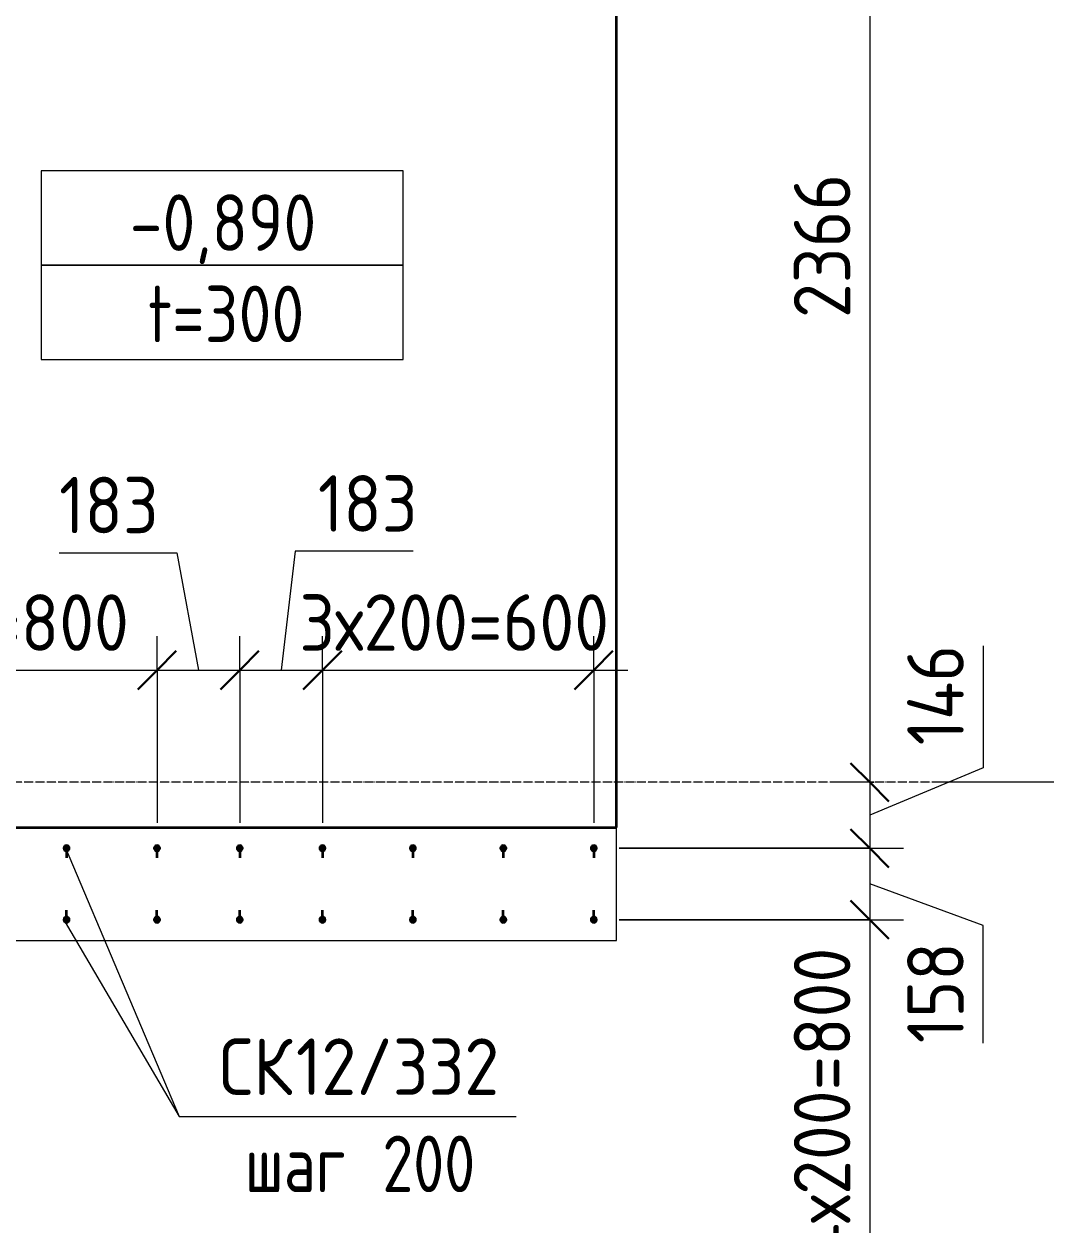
# Model space of a CAD drawing. Header units: millimetres. Extents: x 677 to 38046, y -1785 to 52249.
# Drawn here: x 4200 to 6478, y 47416 to 50072 of the extents above; entities that cross this region are included whole.
import ezdxf

# ---------------------------------------------------------------- set-up
doc = ezdxf.new("R2010")
doc.units = ezdxf.units.MM
doc.linetypes.add('01 Штриховая _4 мм_', pattern=[6, 3.5, -2.5])
doc.linetypes.add('02 Штрихпунктирная _20 мм_', pattern=[25, 20, -2.5, 0, -2.5])
for name, color, linetype, lineweight in [('AA_Dim', 7, 'Continuous', 9), ('AA_Dim-50', 7, 'Continuous', 9), ('AA_Linii', 7, 'Continuous', 9), ('AA_Vinoska', 7, 'Continuous', 9), ('AF_Perekritie', 7, 'Continuous', 60), ('AF_Perekritie_Опалубка', 253, 'Continuous', 20), ('AF_Stena_Опалубка', 253, 'Continuous', 20), ('KR_Armatura', 7, 'Continuous', 20), ('KR_Armatura_Tonkie', 7, 'Continuous', 20), ('KR_Fundament', 7, 'Continuous', 20), ('Оси', 7, 'Continuous', 9)]:
    doc.layers.add(name, color=color, linetype=linetype, lineweight=lineweight)
doc.styles.add('ISOCPEUR_1', font='isocpeur.TTF', dxfattribs={"width": 0.9, "height": 125})
doc.styles.add('ISOCPEUR_2', font='isocpeur.TTF', dxfattribs={"width": 0.8, "height": 125})
doc.styles.add('ISOCPEUR_3', font='isocpeur.TTF', dxfattribs={"width": 0.85, "height": 125})
doc.dimstyles.new('00_Точн_3_знака__прозр_', dxfattribs={"dimscale": 304.8, "dimtxt": 125.344371, "dimasz": 0.278871, "dimexe": 0.246063, "dimexo": 0.164042, "dimgap": 0.016404, "dimtad": 1, "dimdec": 3, "dimrnd": 0.001, "dimdsep": 46, "dimtxsty": 'ISOCPEUR_1', "dimblk1": 'OBLIQUE', "dimblk2": 'OBLIQUE', "dimsah": 1, "dimcen": 0.09, "dimdle": 0.246063, "dimazin": 0, "dimtfac": 1, "dimtdec": 4, "dimtix": 1, "dimtmove": 0, "dimatfit": 3, "dimfxl": 1, "dimtvp": 1, "dimtolj": 1, "dimtzin": 0, "dimlwd": 18, "dimlwe": 18, "dimarcsym": 2})
doc.dimstyles.new('00_Точн_3_знака__прозр__1', dxfattribs={"dimscale": 304.8, "dimtxt": 125.344371, "dimasz": 0.278871, "dimexe": 0.246063, "dimexo": 0.164042, "dimgap": 0.016404, "dimtad": 1, "dimdec": 3, "dimrnd": 0.001, "dimdsep": 46, "dimtxsty": 'ISOCPEUR_1', "dimblk1": 'OBLIQUE', "dimblk2": 'OBLIQUE', "dimsah": 1, "dimcen": 0.09, "dimdle": 0.246063, "dimazin": 0, "dimtfac": 1, "dimtdec": 4, "dimtix": 1, "dimtmove": 1, "dimatfit": 3, "dimfxl": 1, "dimtvp": 1, "dimtolj": 1, "dimtzin": 0, "dimlwd": 18, "dimlwe": 18, "dimarcsym": 2})

# ---------------------------------------------------------------- blocks, each defined once
blk = doc.blocks.new('Грунт - Грунт-3689481-Схема расположения выпусков фундаментной плиты на отм_-0_890 входной группы в осях 1_1-3_1_Д_1-Ж_1')
at = {"layer": 'AF_Perekritie', "lineweight": 35}
for p, q in [((5510.1, 48295), (5510.1, 50715)), ((3490.1, 48295), (5510.1, 48295))]:
    blk.add_line(p, q, dxfattribs=at)
blk = doc.blocks.new('351_Ряд стержней П переменный шаг _НесАрм_РабПлоск_ - Тип 1-3816937-Схема расположения выпусков фундаментной плиты на отм_-0_890 входной группы в осях 1_1-3_1_Д_1-Ж_1')
at = {"layer": 'KR_Armatura_Tonkie', "lineweight": 35}
for points in [[(-12, 783), (-11.2, 780), (-9, 777.8), (-6, 777), (-3, 777.8), (-1.8, 778.8), (-0.2, 781.4), (0, 783), (-0.8, 786), (-1.8, 787.2), (-4.4, 788.8), (-7.6, 788.8), (-10.2, 787.2), (-11.8, 784.6)], [(146.2, 781.4), (146.8, 780), (149.1, 777.8), (152, 777), (153.6, 777.2), (156.2, 778.8), (157.8, 781.4), (157.8, 784.6), (156.2, 787.2), (153.6, 788.8), (150.4, 788.8), (149, 788.2), (146.8, 786), (146.2, 784.6)], [(-12, 583), (-11.2, 580), (-9, 577.8), (-6, 577), (-3, 577.8), (-1.8, 578.8), (-0.2, 581.4), (0, 583), (-0.8, 586), (-1.8, 587.2), (-4.4, 588.8), (-7.6, 588.8), (-10.2, 587.2), (-11.8, 584.6)], [(146.2, 584.6), (146.2, 581.4), (146.8, 580), (149.1, 577.8), (152, 577), (153.6, 577.2), (156.2, 578.8), (157.8, 581.4), (157.8, 584.6), (156.2, 587.2), (153.6, 588.8), (150.4, 588.8), (149, 588.2), (146.8, 586)], [(-12, 383), (-11.2, 380), (-9, 377.8), (-6, 377), (-3, 377.8), (-1.8, 378.8), (-0.2, 381.4), (0, 383), (-0.8, 386), (-1.8, 387.2), (-4.4, 388.8), (-7.6, 388.8), (-10.2, 387.2), (-11.8, 384.6)], [(146.2, 384.6), (146.2, 381.4), (146.8, 380), (149.1, 377.8), (152, 377), (153.6, 377.2), (156.2, 378.8), (157.8, 381.4), (157.8, 384.6), (156.2, 387.2), (153.6, 388.8), (150.4, 388.8), (149, 388.2), (146.8, 386)], [(-12, 183), (-11.2, 180), (-9, 177.8), (-6, 177), (-3, 177.8), (-1.8, 178.8), (-0.2, 181.4), (0, 183), (-0.8, 186), (-1.8, 187.2), (-4.4, 188.8), (-7.6, 188.8), (-10.2, 187.2), (-11.8, 184.6)], [(146.2, 181.4), (146.8, 180), (149.1, 177.8), (152, 177), (153.6, 177.2), (156.2, 178.8), (157.8, 181.4), (157.8, 184.6), (156.2, 187.2), (153.6, 188.8), (150.4, 188.8), (149, 188.2), (146.8, 186), (146.2, 184.6)], [(-12, 0), (-11.2, -3), (-9, -5.2), (-6, -6), (-3, -5.2), (-1.8, -4.2), (-0.2, -1.6), (0, 0), (-0.8, 3), (-2.7, 4.8), (-4.4, 5.8), (-7.6, 5.8), (-10.2, 4.2), (-11.8, 1.6)], [(146.2, -1.6), (146.8, -3), (149.1, -5.2), (152, -6), (153.6, -5.8), (156.2, -4.2), (157.8, -1.6), (157.8, 1.6), (156.2, 4.2), (153.6, 5.8), (150.4, 5.8), (148.6, 4.8), (146.8, 3), (146.2, 1.6)], [(-12, -183), (-11.2, -186), (-9, -188.2), (-6, -189), (-3, -188.2), (-1.8, -187.2), (-0.2, -184.6), (0, -183), (-0.8, -180), (-1.8, -178.8), (-4.4, -177.2), (-7.6, -177.2), (-10.2, -178.8), (-11.8, -181.4)], [(146.2, -184.6), (146.8, -186), (149.1, -188.2), (152, -189), (153.6, -188.8), (156.2, -187.2), (157.8, -184.6), (157.8, -181.4), (156.2, -178.8), (153.6, -177.2), (150.4, -177.2), (149, -177.8), (146.8, -180), (146.2, -181.4)], [(-12, -383), (-11.2, -386), (-9, -388.2), (-6, -389), (-3, -388.2), (-1.8, -387.2), (-0.2, -384.6), (0, -383), (-0.8, -380), (-1.8, -378.8), (-4.4, -377.2), (-7.6, -377.2), (-10.2, -378.8), (-11.8, -381.4)], [(146.2, -384.6), (146.8, -386), (149.1, -388.2), (152, -389), (153.6, -388.8), (156.2, -387.2), (157.8, -384.6), (157.8, -381.4), (156.2, -378.8), (153.6, -377.2), (150.4, -377.2), (149, -377.8), (146.8, -380), (146.2, -381.4)], [(-12, -583), (-11.2, -586), (-9, -588.2), (-6, -589), (-3, -588.2), (-1.8, -587.2), (-0.2, -584.6), (0, -583), (-0.8, -580), (-1.8, -578.8), (-4.4, -577.2), (-7.6, -577.2), (-10.2, -578.8), (-11.8, -581.4)], [(146.2, -584.6), (146.8, -586), (149.1, -588.2), (152, -589), (153.6, -588.8), (156.2, -587.2), (157.8, -584.6), (157.8, -581.4), (156.2, -578.8), (153.6, -577.2), (150.4, -577.2), (149, -577.8), (146.8, -580), (146.2, -581.4)], [(-12, -783), (-11.2, -786), (-9, -788.2), (-6, -789), (-3, -788.2), (-1.8, -787.2), (-0.2, -784.6), (-0.1, -782.8), (-0.8, -780), (-1.8, -778.8), (-4.4, -777.2), (-7.6, -777.2), (-10.2, -778.8), (-12, -782.8)], [(146.2, -782.8), (146.2, -784.6), (146.8, -786), (149.1, -788.2), (152, -789), (153.6, -788.8), (156.2, -787.2), (157.8, -784.6), (157.8, -781.4), (156.2, -778.8), (153.6, -777.2), (150.4, -777.2), (149, -777.8), (146.8, -780), (146.2, -781.4)]]:
    blk.add_hatch(color=256, dxfattribs=at).paths.add_polyline_path(points)
at = {"layer": 'KR_Armatura'}
for centre in [(-6, 783), (152, 783), (-6, 583), (152, 583), (-6, 383), (152, 383), (-6, 183), (152, 183), (-6, 0), (152, 0), (-6, -183), (152, -183), (-6, -383), (152, -383), (-6, -583), (152, -583), (-6, -783), (152, -783)]:
    blk.add_circle(centre, 6, dxfattribs=at)
at = {"layer": 'KR_Armatura_Tonkie', "lineweight": 35}
for p, q in [((0, 783), (15, 783)), ((146, 783), (131, 783)), ((0, 583), (15, 583)), ((146, 583), (131, 583)), ((0, 383), (15, 383)), ((146, 383), (131, 383)), ((0, 183), (15, 183)), ((146, 183), (131, 183)), ((0, 0), (15, 0)), ((146, 0), (131, 0)), ((0, -183), (15, -183)), ((146, -183), (131, -183)), ((0, -383), (15, -383)), ((146, -383), (131, -383)), ((0, -583), (15, -583)), ((146, -583), (131, -583)), ((0, -783), (15, -783)), ((146, -783), (131, -783))]:
    blk.add_line(p, q, dxfattribs=at)
for centre, start, end in [((-6, 783), 360, 180), ((-6, 783), 180, 0), ((152, 783), 360, 180), ((152, 783), 180, 360), ((-6, 583), 360, 180), ((152, 583), 0, 180), ((-6, 583), 180, 0), ((152, 583), 180, 360), ((-6, 383), 360, 180), ((-6, 383), 180, 0), ((152, 383), 360, 180), ((152, 383), 180, 360), ((-6, 183), 360, 180), ((152, 183), 360, 180), ((-6, 183), 180, 360), ((152, 183), 180, 360), ((-6, 0), 360, 180), ((-6, 0), 180, 360), ((152, 0), 360, 180), ((152, 0), 180, 360), ((-6, -183), 360, 180), ((-6, -183), 180, 360), ((152, -183), 360, 180), ((152, -183), 180, 360), ((-6, -383), 360, 180), ((-6, -383), 180, 0), ((152, -383), 360, 180), ((152, -383), 180, 360), ((-6, -583), 360, 180), ((-6, -583), 180, 0), ((152, -583), 0, 180), ((152, -583), 180, 360), ((-6, -783), 360, 180), ((-6, -783), 180, 0), ((152, -783), 0, 180), ((152, -783), 180, 360)]:
    blk.add_arc(centre, 6, start, end, dxfattribs=at)
blk = doc.blocks.new('DIMBLOCK21-Схема расположения выпусков фундаментной плиты на отм_-0_890 входной группы в осях 1_1-3_1_Д_1-Ж_1')
at = {"layer": 'AA_Dim-50', "lineweight": 30}
for p, q in [((6070.4, 50761), (6027.9, 50803.5)), ((6070.4, 50761), (6112.9, 50718.5)), ((6070.4, 48395), (6027.9, 48437.5)), ((6070.4, 48395), (6112.9, 48352.5))]:
    blk.add_line(p, q, dxfattribs=at)
at = {"layer": 'AA_Dim-50', "lineweight": 18}
for p, q in [((5486.1, 50761), (6145.4, 50761)), ((6070.4, 50761), (5486.1, 50761)), ((6070.4, 50761), (6070.4, 48395)), ((6080.5, 48395), (5995.4, 48395)), ((6070.4, 48395), (6080.5, 48395))]:
    blk.add_line(p, q, dxfattribs=at)
at = {"layer": 'AA_Dim-50', "color": 0, "lineweight": 18, "insert": (5902.6, 49421.9), "char_height": 125, "width": 374.614, "attachment_point": 1, "rotation": 90, "line_spacing_factor": 1.135194, "style": 'ISOCPEUR_1'}
blk.add_mtext('2366', dxfattribs=at)
blk = doc.blocks.new('_Oblique')
at = {"color": 0, "linetype": 'ByBlock', "lineweight": -2}
blk.add_line((-0.5, -0.5), (0.5, 0.5), dxfattribs=at)
blk = doc.blocks.new('DIMBLOCK22-Схема расположения выпусков фундаментной плиты на отм_-0_890 входной группы в осях 1_1-3_1_Д_1-Ж_1')
at = {"layer": 'AA_Dim-50', "lineweight": 18}
for p, q in [((6321.3, 48696.5), (6321.3, 48426.6)), ((6321.3, 48426.6), (6070.4, 48322)), ((6080.5, 48395), (5995.4, 48395)), ((6070.4, 48395), (6070.4, 48249)), ((6070.4, 48395), (6080.5, 48395)), ((5516.1, 48249), (6145.4, 48249)), ((6070.4, 48249), (5516.1, 48249))]:
    blk.add_line(p, q, dxfattribs=at)
at = {"layer": 'AA_Dim-50', "lineweight": 30}
for p, q in [((6070.4, 48395), (6027.9, 48437.5)), ((6070.4, 48395), (6112.9, 48352.5)), ((6070.4, 48249), (6027.9, 48291.5)), ((6070.4, 48249), (6112.9, 48206.5))]:
    blk.add_line(p, q, dxfattribs=at)
at = {"layer": 'AA_Dim-50', "color": 0, "lineweight": 18, "insert": (6153.4, 48476.6), "char_height": 125, "width": 263.933, "attachment_point": 1, "rotation": 90, "line_spacing_factor": 1.135194, "style": 'ISOCPEUR_1'}
blk.add_mtext('146', dxfattribs=at)
blk = doc.blocks.new('DIMBLOCK23-Схема расположения выпусков фундаментной плиты на отм_-0_890 входной группы в осях 1_1-3_1_Д_1-Ж_1')
at = {"layer": 'AA_Dim-50', "lineweight": 30}
for p, q in [((6070.4, 48249), (6027.9, 48291.5)), ((6070.4, 48249), (6112.9, 48206.5)), ((6070.4, 48091), (6027.9, 48133.5)), ((6070.4, 48091), (6112.9, 48048.5))]:
    blk.add_line(p, q, dxfattribs=at)
at = {"layer": 'AA_Dim-50', "lineweight": 18}
for p, q in [((5516.1, 48249), (6145.4, 48249)), ((6070.4, 48249), (5516.1, 48249)), ((6070.4, 48249), (6070.4, 48016)), ((6321.3, 48078.3), (6070.4, 48170)), ((5516.1, 48091), (6145.4, 48091)), ((6070.4, 48091), (5516.1, 48091)), ((6321.3, 47817.9), (6321.3, 48078.3))]:
    blk.add_line(p, q, dxfattribs=at)
at = {"layer": 'AA_Dim-50', "color": 0, "lineweight": 18, "insert": (6153.4, 47817.9), "char_height": 125, "width": 252.581, "attachment_point": 1, "rotation": 90, "line_spacing_factor": 1.135194, "style": 'ISOCPEUR_1'}
blk.add_mtext('158', dxfattribs=at)
blk = doc.blocks.new('DIMBLOCK29-Схема расположения выпусков фундаментной плиты на отм_-0_890 входной группы в осях 1_1-3_1_Д_1-Ж_1')
at = {"layer": 'AA_Dim-50', "lineweight": 18}
for p, q in [((3694.1, 48642.9), (3694.1, 48717.9)), ((4494.1, 48642.9), (4494.1, 48717.9)), ((4677.1, 48642.9), (4677.1, 48717.9)), ((3694.1, 48642.9), (4494.1, 48642.9)), ((3694.1, 48642.9), (3694.1, 48305)), ((4494.1, 48642.9), (4494.1, 48305)), ((4677.1, 48642.9), (4677.1, 48305))]:
    blk.add_line(p, q, dxfattribs=at)
at = {"layer": 'AA_Dim-50', "lineweight": 30}
for p, q in [((3694.1, 48642.9), (3736.6, 48685.4)), ((4494.1, 48642.9), (4536.6, 48685.4)), ((4677.1, 48642.9), (4719.6, 48685.4)), ((3694.1, 48642.9), (3651.6, 48600.4)), ((4494.1, 48642.9), (4451.6, 48600.4)), ((4677.1, 48642.9), (4634.6, 48600.4))]:
    blk.add_line(p, q, dxfattribs=at)
at = {"layer": 'AA_Dim-50', "color": 0, "lineweight": 18, "insert": (3738.1, 48810.7), "char_height": 125, "width": 854.234, "attachment_point": 1, "line_spacing_factor": 1.135194, "style": 'ISOCPEUR_1'}
blk.add_mtext('4х200=800', dxfattribs=at)
blk = doc.blocks.new('_None')
blk = doc.blocks.new('DIMBLOCK30-Схема расположения выпусков фундаментной плиты на отм_-0_890 входной группы в осях 1_1-3_1_Д_1-Ж_1')
at = {"layer": 'AA_Dim-50', "lineweight": 18}
for p, q in [((4277.4, 48902.7), (4537.9, 48902.7)), ((4537.9, 48902.7), (4585.6, 48642.9)), ((4494.1, 48642.9), (4494.1, 48717.9)), ((4677.1, 48642.9), (4677.1, 48717.9)), ((4494.1, 48642.9), (4752.1, 48642.9)), ((4494.1, 48642.9), (4494.1, 48305)), ((4677.1, 48642.9), (4677.1, 48305))]:
    blk.add_line(p, q, dxfattribs=at)
at = {"layer": 'AA_Dim-50', "lineweight": 30}
for p, q in [((4494.1, 48642.9), (4536.6, 48685.4)), ((4677.1, 48642.9), (4719.6, 48685.4)), ((4494.1, 48642.9), (4451.6, 48600.4)), ((4677.1, 48642.9), (4634.6, 48600.4))]:
    blk.add_line(p, q, dxfattribs=at)
at = {"layer": 'AA_Dim-50', "color": 0, "lineweight": 18, "insert": (4277.4, 49070.5), "char_height": 125, "width": 252.581, "attachment_point": 1, "line_spacing_factor": 1.135194, "style": 'ISOCPEUR_1'}
blk.add_mtext('183', dxfattribs=at)
blk = doc.blocks.new('DIMBLOCK31-Схема расположения выпусков фундаментной плиты на отм_-0_890 входной группы в осях 1_1-3_1_Д_1-Ж_1')
at = {"layer": 'AA_Dim-50', "lineweight": 18}
for p, q in [((4799.9, 48906.2), (4768.6, 48642.9)), ((5060.4, 48906.2), (4799.9, 48906.2)), ((4677.1, 48642.9), (4677.1, 48717.9)), ((4860.1, 48642.9), (4860.1, 48717.9)), ((4602.1, 48642.9), (4860.1, 48642.9)), ((4677.1, 48642.9), (4677.1, 48305)), ((4860.1, 48642.9), (4860.1, 48305))]:
    blk.add_line(p, q, dxfattribs=at)
at = {"layer": 'AA_Dim-50', "lineweight": 30}
for p, q in [((4677.1, 48642.9), (4719.6, 48685.4)), ((4860.1, 48642.9), (4902.6, 48685.4)), ((4677.1, 48642.9), (4634.6, 48600.4)), ((4860.1, 48642.9), (4817.6, 48600.4))]:
    blk.add_line(p, q, dxfattribs=at)
at = {"layer": 'AA_Dim-50', "color": 0, "lineweight": 18, "insert": (4849.9, 49074.1), "char_height": 125, "width": 252.581, "attachment_point": 1, "line_spacing_factor": 1.135194, "style": 'ISOCPEUR_1'}
blk.add_mtext('183', dxfattribs=at)
blk = doc.blocks.new('DIMBLOCK32-Схема расположения выпусков фундаментной плиты на отм_-0_890 входной группы в осях 1_1-3_1_Д_1-Ж_1')
at = {"layer": 'AA_Dim-50', "lineweight": 18}
for p, q in [((4860.1, 48642.9), (4860.1, 48717.9)), ((5460.1, 48642.9), (5460.1, 48717.9)), ((4860.1, 48642.9), (5535.1, 48642.9)), ((4860.1, 48642.9), (4860.1, 48305)), ((5460.1, 48642.9), (5460.1, 48305))]:
    blk.add_line(p, q, dxfattribs=at)
at = {"layer": 'AA_Dim-50', "lineweight": 30}
for p, q in [((4860.1, 48642.9), (4902.6, 48685.4)), ((5460.1, 48642.9), (5502.6, 48685.4)), ((4860.1, 48642.9), (4817.6, 48600.4)), ((5460.1, 48642.9), (5417.6, 48600.4))]:
    blk.add_line(p, q, dxfattribs=at)
at = {"layer": 'AA_Dim-50', "color": 0, "lineweight": 18, "insert": (4808.9, 48810.7), "char_height": 125, "width": 842.882, "attachment_point": 1, "line_spacing_factor": 1.135194, "style": 'ISOCPEUR_1'}
blk.add_mtext('3х200=600', dxfattribs=at)
blk = doc.blocks.new('DIMBLOCK40-Схема расположения выпусков фундаментной плиты на отм_-0_890 входной группы в осях 1_1-3_1_Д_1-Ж_1')
at = {"layer": 'AA_Dim-50', "lineweight": 18}
for p, q in [((6070.4, 48166), (6070.4, 47291)), ((6070.4, 48091), (5516.1, 48091)), ((6070.4, 48091), (6145.4, 48091)), ((6070.4, 47291), (3750.1, 47291)), ((6070.4, 47291), (6145.4, 47291)), ((6070.4, 47149), (3750.1, 47149)), ((6070.4, 47149), (6145.4, 47149))]:
    blk.add_line(p, q, dxfattribs=at)
at = {"layer": 'AA_Dim-50', "lineweight": 30}
for p, q in [((6070.4, 48091), (6027.9, 48133.5)), ((6070.4, 48091), (6112.9, 48048.5)), ((6070.4, 47291), (6027.9, 47333.5)), ((6070.4, 47291), (6112.9, 47248.5)), ((6070.4, 47149), (6027.9, 47191.5)), ((6070.4, 47149), (6112.9, 47106.5))]:
    blk.add_line(p, q, dxfattribs=at)
at = {"layer": 'AA_Dim-50', "color": 0, "lineweight": 18, "insert": (5902.6, 47335.1), "char_height": 125, "width": 854.234, "attachment_point": 1, "rotation": 90, "line_spacing_factor": 1.135194, "style": 'ISOCPEUR_1'}
blk.add_mtext('4х200=800', dxfattribs=at)
blk = doc.blocks.new('042_М_Арматуры - Диам длина поз _ Шаг-2260295-Схема расположения выпусков фундаментной плиты на отм_-0_890 входной группы в осях 1_1-3_1_Д_1-Ж_1')
at = {"layer": 'AA_Vinoska'}
blk.add_line((-7, 0), (7, 0), dxfattribs=at)
blk = doc.blocks.new('042_М_ФундПлиты_ТолщинаОтметка - 042_М_ФундПлиты_ТолщинаОтметка-647274-Схема расположения выпусков фундаментной плиты на отм_-0_890 входной группы в осях 1_1-3_1_Д_1-Ж_1')
at = {"layer": 'AA_Vinoska'}
for p, q in [((8, 4.174), (-8, 4.174)), ((-8, 4.174), (-8, 0)), ((8, 0), (8, 4.174)), ((8, 0), (-8, 0)), ((-8, 0), (-8, -4.174)), ((-8, 0), (8, 0)), ((8, -4.174), (8, 0)), ((-8, -4.174), (8, -4.174))]:
    blk.add_line(p, q, dxfattribs=at)

msp = doc.modelspace()

# ---------------------------------------------------------------- linework, layer by layer
at = {"layer": 'AA_Linii', "lineweight": 60}
for p, q in [((5466.0616, 48249), (5454.0616, 48249)), ((5466.0616, 48091), (5454.0616, 48091))]:
    msp.add_line(p, q, dxfattribs=at)
at = {"layer": 'AA_Vinoska'}
for p, q in [((4290.7849, 48251.1912), (4543.2493, 47655.7727)), ((4290.7849, 48085.7639), (4543.2493, 47655.7727)), ((4543.2493, 47655.7727), (4588.1737, 47655.7727)), ((4543.2493, 47655.7727), (4587.8428, 47655.7727))]:
    msp.add_line(p, q, dxfattribs=at)
at = {"layer": 'AF_Stena_Опалубка', "linetype": '01 Штриховая _4 мм_'}
for p, q in [((5510.0616, 48295), (3740.0616, 48295)), ((5510.0616, 48045), (5510.0616, 48295)), ((3740.0616, 48045), (5510.0616, 48045))]:
    msp.add_line(p, q, dxfattribs=at)
at = {"layer": 'KR_Fundament'}
for p, q in [((5510.0616, 48045), (5510.0616, 50965)), ((3740.0616, 48045), (5510.0616, 48045))]:
    msp.add_line(p, q, dxfattribs=at)
at = {"layer": 'Оси', "linetype": '02 Штрихпунктирная _20 мм_'}
msp.add_line((6227.9472, 48395), (1335.7698, 48395), dxfattribs=at)
at = {"layer": 'Оси'}
msp.add_line((6477.9472, 48395), (6227.9472, 48395), dxfattribs=at)

# ---------------------------------------------------------------- block references
at = {"layer": 'AA_Vinoska', "xscale": 49.99999999999998, "yscale": 49.99999999999998, "zscale": 49.99999999999998}
for name, p in [('042_М_ФундПлиты_ТолщинаОтметка - 042_М_ФундПлиты_ТолщинаОтметка-647274-Схема расположения выпусков фундаментной плиты на отм_-0_890 входной группы в осях 1_1-3_1_Д_1-Ж_1', (4638.1737, 49538.8315)), ('042_М_Арматуры - Диам длина поз _ Шаг-2260295-Схема расположения выпусков фундаментной плиты на отм_-0_890 входной группы в осях 1_1-3_1_Д_1-Ж_1', (4937.8428, 47655.7727)), ('042_М_Арматуры - Диам длина поз _ Шаг-2260295-Схема расположения выпусков фундаментной плиты на отм_-0_890 входной группы в осях 1_1-3_1_Д_1-Ж_1', (4938.1737, 47655.7727))]:
    msp.add_blockref(name, p, dxfattribs=at)
at = {"layer": 'AF_Perekritie_Опалубка', "lineweight": 35}
msp.add_blockref('Грунт - Грунт-3689481-Схема расположения выпусков фундаментной плиты на отм_-0_890 входной группы в осях 1_1-3_1_Д_1-Ж_1', (0, 0), dxfattribs=at)
at = {"layer": 'KR_Armatura_Tonkie', "lineweight": 35, "rotation": 89.9999999999999}
msp.add_blockref('351_Ряд стержней П переменный шаг _НесАрм_РабПлоск_ - Тип 1-3816937-Схема расположения выпусков фундаментной плиты на отм_-0_890 входной группы в осях 1_1-3_1_Д_1-Ж_1', (4677.0616, 48097), dxfattribs=at)

# ---------------------------------------------------------------- texts
at = {"layer": 'AA_Vinoska', "char_height": 125, "attachment_point": 1}
for s, insert, width, style in [('-0,890', (4433.6945, 49695.3379), 504.261437, 'ISOCPEUR_3'), ('t=300', (4473.332, 49493.4941), 446.339516, 'ISOCPEUR_3'), ('СК', (4631.6499, 47828.2852), 205.632844, 'ISOCPEUR_1'), ('СК', (4631.9807, 47828.2852), 205.632844, 'ISOCPEUR_1'), ('12/332', (4801.3139, 47828.2852), 555.569437, 'ISOCPEUR_1'), ('12/332', (4801.6448, 47828.2852), 555.569437, 'ISOCPEUR_1'), (' 200', (4928.6957, 47613.3325), 333.502, 'ISOCPEUR_2'), (' 200', (4929.0266, 47613.3325), 333.502, 'ISOCPEUR_2'), ('шаг', (4687.9249, 47613.3325), 291.81425, 'ISOCPEUR_2'), ('шаг', (4688.2557, 47613.3325), 291.81425, 'ISOCPEUR_2')]:
    msp.add_mtext(s, dxfattribs=dict(at, insert=insert, width=width, style=style))

# ---------------------------------------------------------------- dimensions: what is measured, and where the dimension line sits
at = {"layer": 'AA_Dim', "lineweight": 18}
dim = msp.add_linear_dim(base=(6070.4432, 48395), p1=(5436.0616, 50761), p2=(6130.5473, 48395), angle=90, dimstyle='00_Точн_3_знака__прозр_', override={"dimpost": '<>', "dimfxl": 2465.819619}, dxfattribs=at)
dim.commit()
dim.dimension.update_dxf_attribs({"geometry": 'DIMBLOCK21-Схема расположения выпусков фундаментной плиты на отм_-0_890 входной группы в осях 1_1-3_1_Д_1-Ж_1', "text_midpoint": (6002.9432, 49578)})
for base, p1, p2, picture, middle in [((4677.0616, 48642.892), (4494.0616, 48255), (4677.0616, 48255), 'DIMBLOCK30-Схема расположения выпусков фундаментной плиты на отм_-0_890 входной группы в осях 1_1-3_1_Д_1-Ж_1', (4403.7214, 48987.159)), ((4860.0616, 48642.892), (4677.0616, 48255), (4860.0616, 48255), 'DIMBLOCK31-Схема расположения выпусков фундаментной плиты на отм_-0_890 входной группы в осях 1_1-3_1_Д_1-Ж_1', (4976.2357, 48990.7372))]:
    dim = msp.add_linear_dim(base=base, p1=p1, p2=p2, text='183', dimstyle='00_Точн_3_знака__прозр__1', override={"dimpost": '<>', "dimblk1": 'None', "dimblk2": 'None', "dimsah": 1, "dimfxl": 183}, dxfattribs=at)
    dim.commit()
    dim.dimension.update_dxf_attribs({"geometry": picture, "text_midpoint": middle, "dimtype": 160})
for base, p1, p2, text, override, picture, middle in [((4494.0616, 48642.892), (3694.0616, 48255), (4494.0616, 48255), '4х200=800', {"dimpost": '<>', "dimblk1": 'None', "dimblk2": 'None', "dimsah": 1, "dimfxl": 800}, 'DIMBLOCK29-Схема расположения выпусков фундаментной плиты на отм_-0_890 входной группы в осях 1_1-3_1_Д_1-Ж_1', (4094.0616, 48710.392)), ((5460.0616, 48642.892), (4860.0616, 48255), (5460.0616, 48255), '3х200=600', {"dimpost": '<>', "dimblk1": 'None', "dimblk2": 'None', "dimsah": 1, "dimfxl": 600}, 'DIMBLOCK32-Схема расположения выпусков фундаментной плиты на отм_-0_890 входной группы в осях 1_1-3_1_Д_1-Ж_1', (5160.0616, 48710.392))]:
    dim = msp.add_linear_dim(base=base, p1=p1, p2=p2, text=text, dimstyle='00_Точн_3_знака__прозр_', override=override, dxfattribs=at)
    dim.commit()
    dim.dimension.update_dxf_attribs({"geometry": picture, "text_midpoint": middle})
for base, p1, p2, override, picture, middle in [((6070.4432, 48249), (6130.5473, 48395), (5466.0616, 48249), {"dimpost": '<>', "dimfxl": 680.336133}, 'DIMBLOCK22-Схема расположения выпусков фундаментной плиты на отм_-0_890 входной группы в осях 1_1-3_1_Д_1-Ж_1', (6236.75, 48608.5721)), ((6070.4432, 48091), (5466.0616, 48249), (5466.0616, 48091), {"dimpost": '<>', "dimfxl": 158}, 'DIMBLOCK23-Схема расположения выпусков фундаментной плиты на отм_-0_890 входной группы в осях 1_1-3_1_Д_1-Ж_1', (6236.75, 47944.1438))]:
    dim = msp.add_linear_dim(base=base, p1=p1, p2=p2, angle=90, dimstyle='00_Точн_3_знака__прозр__1', override=override, dxfattribs=at)
    dim.commit()
    dim.dimension.update_dxf_attribs({"geometry": picture, "text_midpoint": middle, "dimtype": 160, "text_rotation": 90})
dim = msp.add_linear_dim(base=(6070.4432, 47291), p1=(5466.0616, 48091), p2=(3700.0616, 47291), angle=90, text='4х200=800', dimstyle='00_Точн_3_знака__прозр_', override={"dimpost": '<>', "dimblk1": 'None', "dimblk2": 'None', "dimsah": 1, "dimfxl": 1938.751144}, dxfattribs=at)
dim.commit()
dim.dimension.update_dxf_attribs({"geometry": 'DIMBLOCK40-Схема расположения выпусков фундаментной плиты на отм_-0_890 входной группы в осях 1_1-3_1_Д_1-Ж_1', "text_midpoint": (6002.9432, 47691)})

doc.saveas('drawing.dxf')
